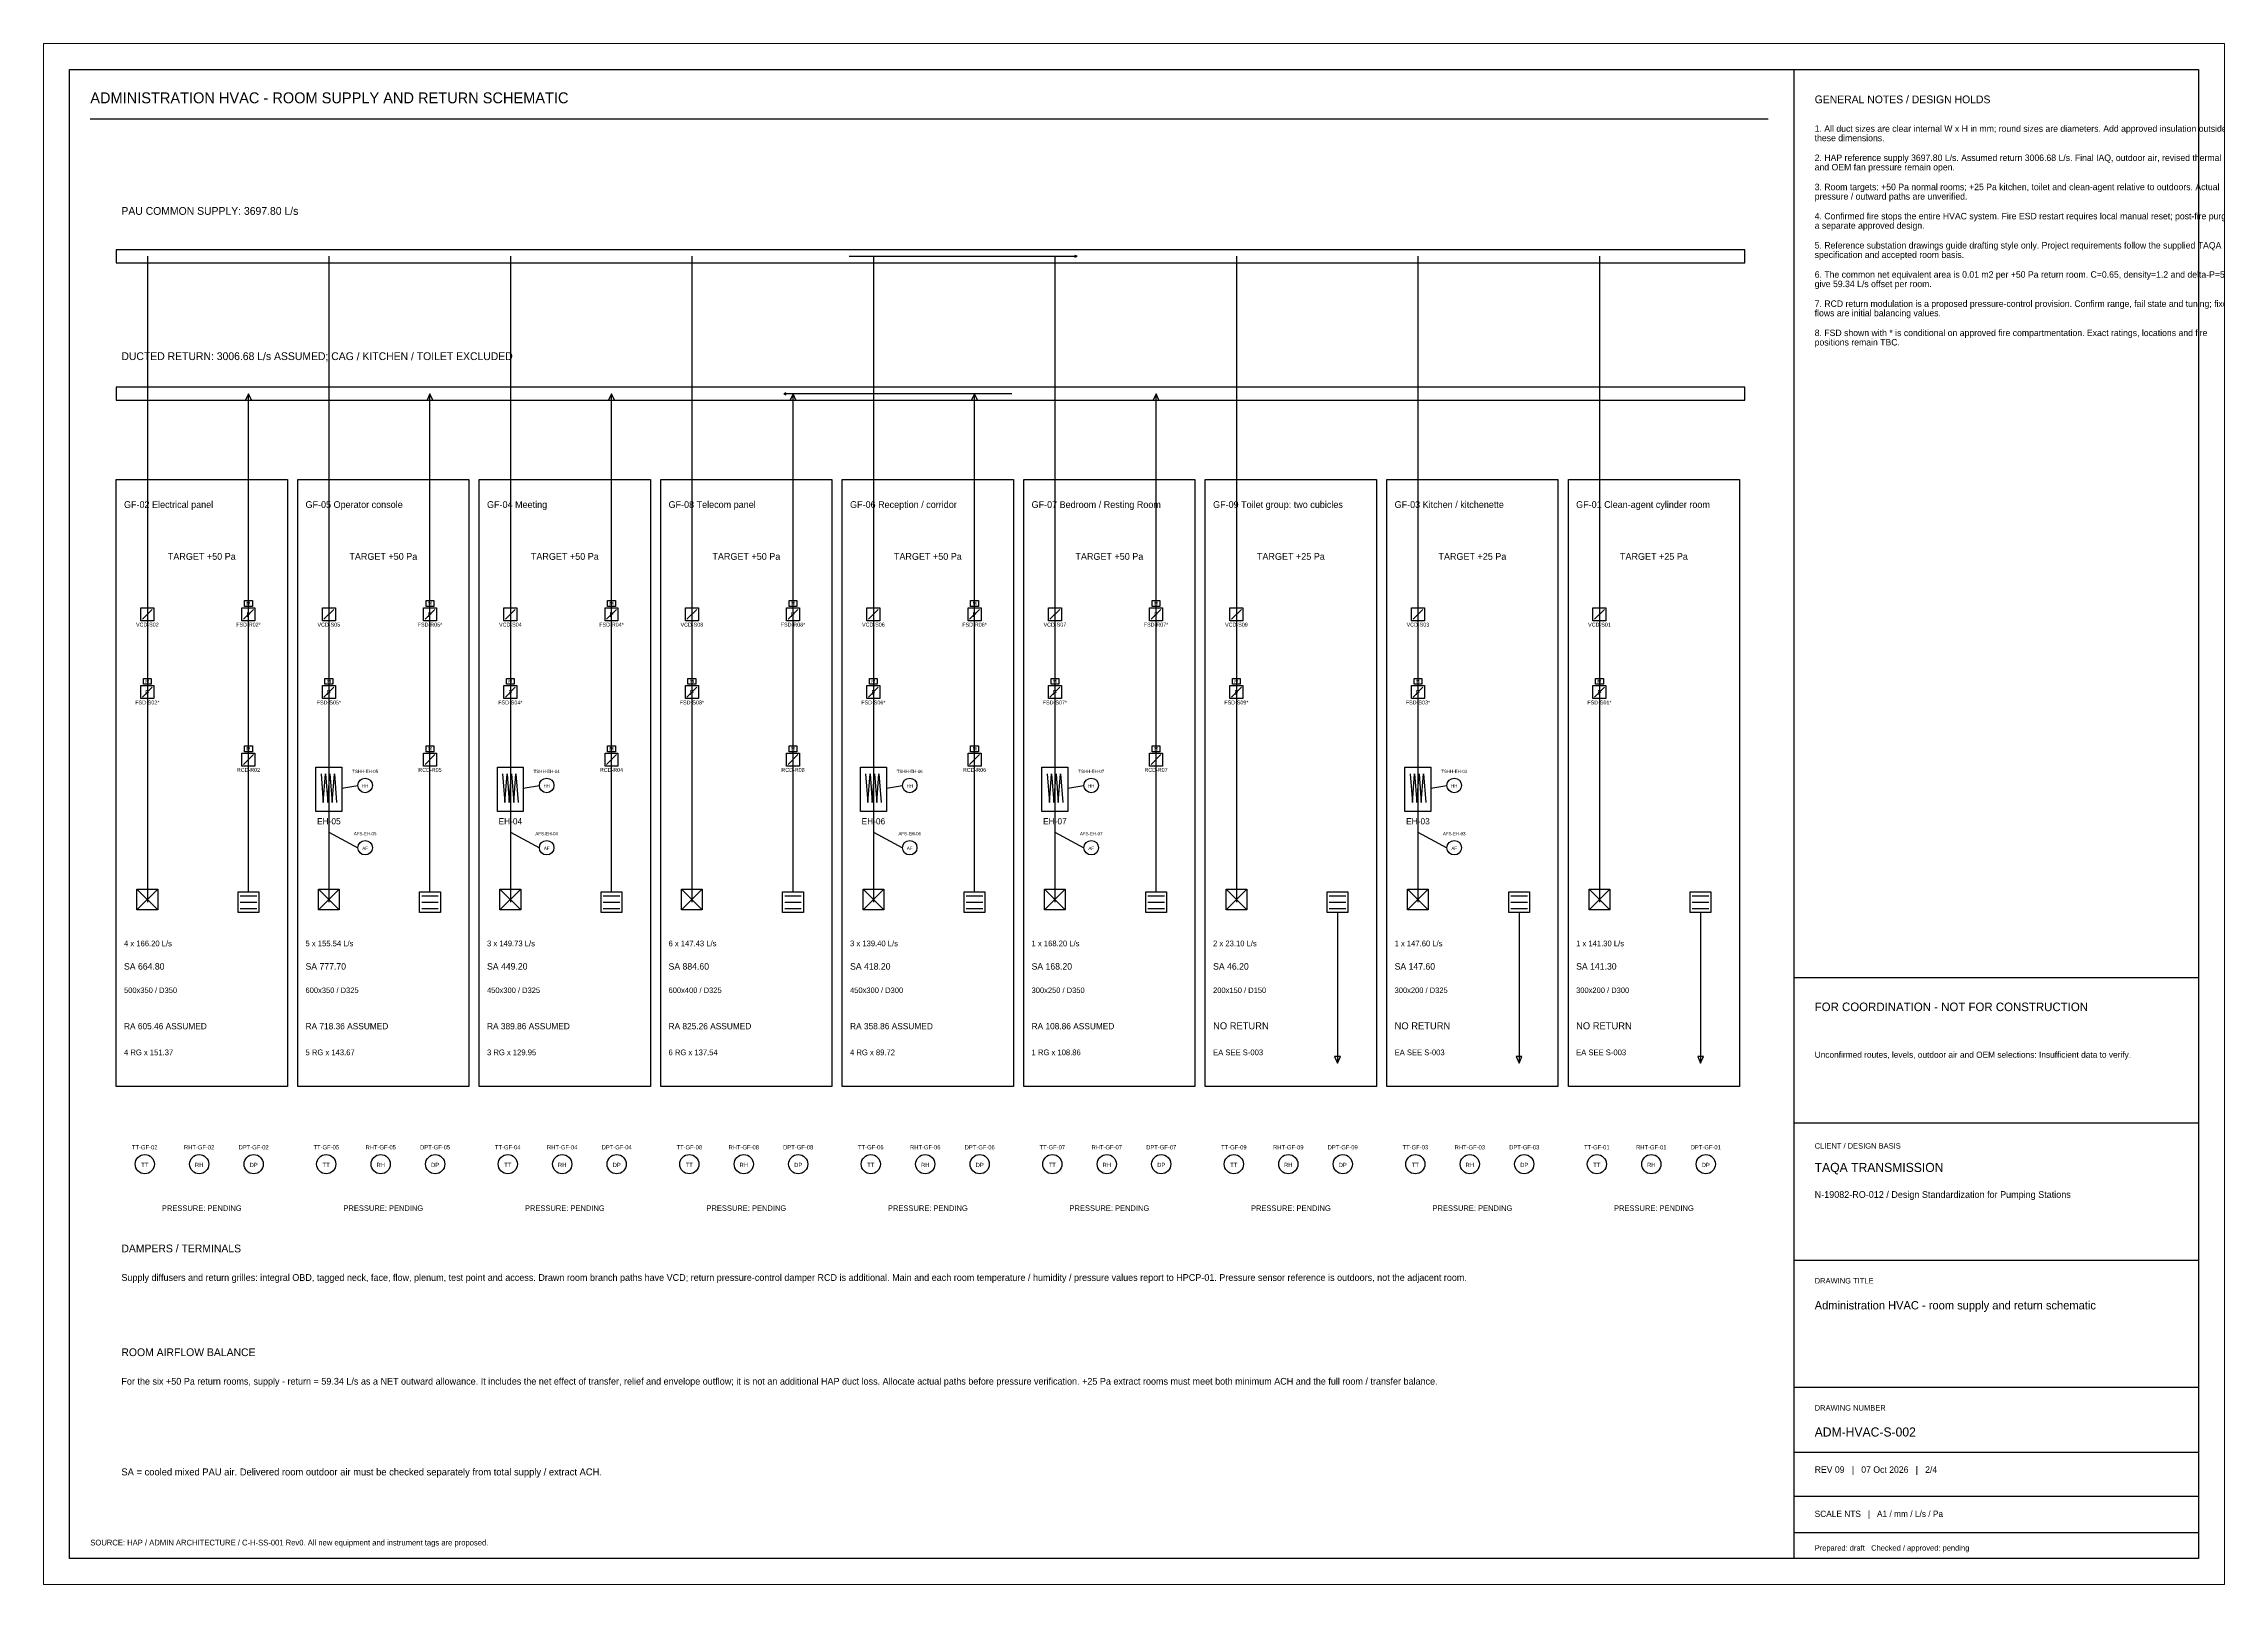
# Paper-space layout 'S02_A1' of a CAD drawing. Header units: millimetres. Extents: x 0 to 841, y 0 to 594.
# The model-space entities are those that its viewports show. They can reach past a viewport. Long polylines and large blocks are cut down to what shows.
import ezdxf
from ezdxf.enums import TextEntityAlignment as Align

# ---------------------------------------------------------------- set-up
doc = ezdxf.new("R2010")
doc.units = ezdxf.units.MM
for name, color, linetype, lineweight, true_color in [('M-DIM', 8, 'CONTINUOUS', 25, 0x5a5d63), ('M-EA', 30, 'CONTINUOUS', 25, 0xb14b15), ('M-INK', 7, 'CONTINUOUS', 25, 0x171c25), ('M-INST', 6, 'CONTINUOUS', 25, 0x764070), ('M-PENDING', 1, 'CONTINUOUS', 25, 0xa23a34), ('M-RA', 3, 'CONTINUOUS', 25, 0x1567bd), ('M-SA', 5, 'CONTINUOUS', 25, 0x239321)]:
    doc.layers.add(name, color=color, linetype=linetype, lineweight=lineweight, true_color=true_color)
doc.layers.add('VIEWPORT', color=8, linetype='Continuous', plot=False)

msp = doc.modelspace()

# ---------------------------------------------------------------- linework, layer by layer
at = {"layer": 'M-DIM'}
for points in [[(928, 426), (994, 426), (994, 192), (928, 192)], [(998, 426), (1064, 426), (1064, 192), (998, 192)], [(1068, 426), (1134, 426), (1134, 192), (1068, 192)], [(1138, 426), (1204, 426), (1204, 192), (1138, 192)], [(1208, 426), (1274, 426), (1274, 192), (1208, 192)], [(1278, 426), (1344, 426), (1344, 192), (1278, 192)], [(1348, 426), (1414, 426), (1414, 192), (1348, 192)], [(1418, 426), (1484, 426), (1484, 192), (1418, 192)], [(1488, 426), (1554, 426), (1554, 192), (1488, 192)]]:
    msp.add_lwpolyline(points, close=True, dxfattribs=at)
at = {"layer": 'M-EA'}
for p, q in [((1007, 312.45), (1007.86, 301.4)), ((1007.86, 301.4), (1008.71, 312.45)), ((1008.71, 312.45), (1009.57, 301.4)), ((1009.57, 301.4), (1010.43, 312.45)), ((1010.43, 312.45), (1011.29, 301.4)), ((1011.29, 301.4), (1012.14, 312.45)), ((1012.14, 312.45), (1013, 301.4)), ((1077, 312.45), (1077.86, 301.4)), ((1077.86, 301.4), (1078.71, 312.45)), ((1078.71, 312.45), (1079.57, 301.4)), ((1079.57, 301.4), (1080.43, 312.45)), ((1080.43, 312.45), (1081.29, 301.4)), ((1081.29, 301.4), (1082.14, 312.45)), ((1082.14, 312.45), (1083, 301.4)), ((1217, 312.45), (1217.86, 301.4)), ((1217.86, 301.4), (1218.71, 312.45)), ((1218.71, 312.45), (1219.57, 301.4)), ((1219.57, 301.4), (1220.43, 312.45)), ((1220.43, 312.45), (1221.29, 301.4)), ((1221.29, 301.4), (1222.14, 312.45)), ((1222.14, 312.45), (1223, 301.4)), ((1287, 312.45), (1287.86, 301.4)), ((1287.86, 301.4), (1288.71, 312.45)), ((1288.71, 312.45), (1289.57, 301.4)), ((1289.57, 301.4), (1290.43, 312.45)), ((1290.43, 312.45), (1291.29, 301.4)), ((1291.29, 301.4), (1292.14, 312.45)), ((1292.14, 312.45), (1293, 301.4)), ((1427, 312.45), (1427.86, 301.4)), ((1427.86, 301.4), (1428.71, 312.45)), ((1428.71, 312.45), (1429.57, 301.4)), ((1429.57, 301.4), (1430.43, 312.45)), ((1430.43, 312.45), (1431.29, 301.4)), ((1431.29, 301.4), (1432.14, 312.45)), ((1432.14, 312.45), (1433, 301.4)), ((1395.8, 265.4), (1402.2, 265.4)), ((1395.8, 263), (1402.2, 263)), ((1465.8, 265.4), (1472.2, 265.4)), ((1465.8, 263), (1472.2, 263)), ((1535.8, 265.4), (1542.2, 265.4)), ((1535.8, 263), (1542.2, 263)), ((1395.8, 260.6), (1402.2, 260.6)), ((1399, 259), (1399, 201)), ((1465.8, 260.6), (1472.2, 260.6)), ((1469, 259), (1469, 201)), ((1535.8, 260.6), (1542.2, 260.6)), ((1539, 259), (1539, 201))]:
    msp.add_line(p, q, dxfattribs=at)
for points in [[(1395, 267), (1403, 267), (1403, 259), (1395, 259)], [(1465, 267), (1473, 267), (1473, 259), (1465, 259)], [(1535, 267), (1543, 267), (1543, 259), (1535, 259)], [(1399, 201), (1400.12, 203.5), (1397.88, 203.5)], [(1469, 201), (1470.12, 203.5), (1467.88, 203.5)], [(1539, 201), (1540.12, 203.5), (1537.88, 203.5)]]:
    msp.add_lwpolyline(points, close=True, dxfattribs=at)
at = {"layer": 'M-INK'}
for p, q in [((1575, 584), (1575, 10)), ((918, 565), (1565, 565)), ((1575, 234), (1731, 234)), ((1575, 178), (1731, 178)), ((1575, 125), (1731, 125)), ((1575, 76), (1731, 76)), ((1575, 51), (1731, 51)), ((1575, 34), (1731, 34)), ((1575, 20), (1731, 20))]:
    msp.add_line(p, q, dxfattribs=at)
msp.add_lwpolyline([(910, 584), (1731, 584), (1731, 10), (910, 10)], close=True, dxfattribs=at)
at = {"layer": 'M-INST'}
for p, q in [((1015, 307), (1021.2, 308)), ((1085, 307), (1091.2, 308)), ((1225, 307), (1231.2, 308)), ((1295, 307), (1301.2, 308)), ((1435, 307), (1441.2, 308)), ((1010, 290), (1021.2, 284)), ((1080, 290), (1091.2, 284)), ((1220, 290), (1231.2, 284)), ((1290, 290), (1301.2, 284)), ((1430, 290), (1441.2, 284))]:
    msp.add_line(p, q, dxfattribs=at)
for centre, radius in [((1024, 308), 2.8), ((1094, 308), 2.8), ((1234, 308), 2.8), ((1304, 308), 2.8), ((1444, 308), 2.8), ((1024, 284), 2.8), ((1094, 284), 2.8), ((1234, 284), 2.8), ((1304, 284), 2.8), ((1444, 284), 2.8), ((939, 162), 3.7), ((960, 162), 3.7), ((981, 162), 3.7), ((1009, 162), 3.7), ((1030, 162), 3.7), ((1051, 162), 3.7), ((1079, 162), 3.7), ((1100, 162), 3.7), ((1121, 162), 3.7), ((1149, 162), 3.7), ((1170, 162), 3.7), ((1191, 162), 3.7), ((1219, 162), 3.7), ((1240, 162), 3.7), ((1261, 162), 3.7), ((1289, 162), 3.7), ((1310, 162), 3.7), ((1331, 162), 3.7), ((1359, 162), 3.7), ((1380, 162), 3.7), ((1401, 162), 3.7), ((1429, 162), 3.7), ((1450, 162), 3.7), ((1471, 162), 3.7), ((1499, 162), 3.7), ((1520, 162), 3.7), ((1541, 162), 3.7)]:
    msp.add_circle(centre, radius, dxfattribs=at)
at = {"layer": 'M-RA'}
for p, q in [((979, 267), (979, 459)), ((1049, 267), (1049, 459)), ((1119, 267), (1119, 459)), ((1273.4, 459), (1185.48, 459)), ((1189, 267), (1189, 459)), ((1259, 267), (1259, 459)), ((1329, 267), (1329, 459)), ((977.1, 372.1), (980.9, 375.9)), ((1047.1, 372.1), (1050.9, 375.9)), ((1117.1, 372.1), (1120.9, 375.9)), ((1187.1, 372.1), (1190.9, 375.9)), ((1257.1, 372.1), (1260.9, 375.9)), ((1327.1, 372.1), (1330.9, 375.9)), ((977.1, 316.1), (980.9, 319.9)), ((1047.1, 316.1), (1050.9, 319.9)), ((1117.1, 316.1), (1120.9, 319.9)), ((1187.1, 316.1), (1190.9, 319.9)), ((1257.1, 316.1), (1260.9, 319.9)), ((1327.1, 316.1), (1330.9, 319.9)), ((975.8, 265.4), (982.2, 265.4)), ((975.8, 263), (982.2, 263)), ((1045.8, 265.4), (1052.2, 265.4)), ((1045.8, 263), (1052.2, 263)), ((1115.8, 265.4), (1122.2, 265.4)), ((1115.8, 263), (1122.2, 263)), ((1185.8, 265.4), (1192.2, 265.4)), ((1185.8, 263), (1192.2, 263)), ((1255.8, 265.4), (1262.2, 265.4)), ((1255.8, 263), (1262.2, 263)), ((1325.8, 265.4), (1332.2, 265.4)), ((1325.8, 263), (1332.2, 263)), ((975.8, 260.6), (982.2, 260.6)), ((1045.8, 260.6), (1052.2, 260.6)), ((1115.8, 260.6), (1122.2, 260.6)), ((1185.8, 260.6), (1192.2, 260.6)), ((1255.8, 260.6), (1262.2, 260.6)), ((1325.8, 260.6), (1332.2, 260.6))]:
    msp.add_line(p, q, dxfattribs=at)
for points in [[(1556, 461.5), (928, 461.5), (928, 456.5), (1556, 456.5)], [(979, 459), (977.88, 456.5), (980.12, 456.5)], [(1049, 459), (1047.88, 456.5), (1050.12, 456.5)], [(1119, 459), (1117.88, 456.5), (1120.12, 456.5)], [(1185.48, 459), (1186.28, 458.64), (1186.28, 459.36)], [(1189, 459), (1187.88, 456.5), (1190.12, 456.5)], [(1259, 459), (1257.88, 456.5), (1260.12, 456.5)], [(1329, 459), (1327.88, 456.5), (1330.12, 456.5)], [(977.5, 379.25), (980.5, 379.25), (980.5, 377), (977.5, 377)], [(1047.5, 379.25), (1050.5, 379.25), (1050.5, 377), (1047.5, 377)], [(1117.5, 379.25), (1120.5, 379.25), (1120.5, 377), (1117.5, 377)], [(1187.5, 379.25), (1190.5, 379.25), (1190.5, 377), (1187.5, 377)], [(1257.5, 379.25), (1260.5, 379.25), (1260.5, 377), (1257.5, 377)], [(1327.5, 379.25), (1330.5, 379.25), (1330.5, 377), (1327.5, 377)], [(976.5, 376.5), (981.5, 376.5), (981.5, 371.5), (976.5, 371.5)], [(1046.5, 376.5), (1051.5, 376.5), (1051.5, 371.5), (1046.5, 371.5)], [(1116.5, 376.5), (1121.5, 376.5), (1121.5, 371.5), (1116.5, 371.5)], [(1186.5, 376.5), (1191.5, 376.5), (1191.5, 371.5), (1186.5, 371.5)], [(1256.5, 376.5), (1261.5, 376.5), (1261.5, 371.5), (1256.5, 371.5)], [(1326.5, 376.5), (1331.5, 376.5), (1331.5, 371.5), (1326.5, 371.5)], [(976.5, 320.5), (981.5, 320.5), (981.5, 315.5), (976.5, 315.5)], [(977.5, 323.25), (980.5, 323.25), (980.5, 321), (977.5, 321)], [(1046.5, 320.5), (1051.5, 320.5), (1051.5, 315.5), (1046.5, 315.5)], [(1047.5, 323.25), (1050.5, 323.25), (1050.5, 321), (1047.5, 321)], [(1116.5, 320.5), (1121.5, 320.5), (1121.5, 315.5), (1116.5, 315.5)], [(1117.5, 323.25), (1120.5, 323.25), (1120.5, 321), (1117.5, 321)], [(1186.5, 320.5), (1191.5, 320.5), (1191.5, 315.5), (1186.5, 315.5)], [(1187.5, 323.25), (1190.5, 323.25), (1190.5, 321), (1187.5, 321)], [(1256.5, 320.5), (1261.5, 320.5), (1261.5, 315.5), (1256.5, 315.5)], [(1257.5, 323.25), (1260.5, 323.25), (1260.5, 321), (1257.5, 321)], [(1326.5, 320.5), (1331.5, 320.5), (1331.5, 315.5), (1326.5, 315.5)], [(1327.5, 323.25), (1330.5, 323.25), (1330.5, 321), (1327.5, 321)], [(975, 267), (983, 267), (983, 259), (975, 259)], [(1045, 267), (1053, 267), (1053, 259), (1045, 259)], [(1115, 267), (1123, 267), (1123, 259), (1115, 259)], [(1185, 267), (1193, 267), (1193, 259), (1185, 259)], [(1255, 267), (1263, 267), (1263, 259), (1255, 259)], [(1325, 267), (1333, 267), (1333, 259), (1325, 259)]]:
    msp.add_lwpolyline(points, close=True, dxfattribs=at)
at = {"layer": 'M-SA'}
for p, q in [((940, 512), (940, 263)), ((1010, 512), (1010, 263)), ((1080, 512), (1080, 263)), ((1150, 512), (1150, 263)), ((1210.6, 512), (1298.52, 512)), ((1220, 512), (1220, 263)), ((1290, 512), (1290, 263)), ((1360, 512), (1360, 263)), ((1430, 512), (1430, 263)), ((1500, 512), (1500, 263)), ((938.1, 372.1), (941.9, 375.9)), ((1008.1, 372.1), (1011.9, 375.9)), ((1078.1, 372.1), (1081.9, 375.9)), ((1148.1, 372.1), (1151.9, 375.9)), ((1218.1, 372.1), (1221.9, 375.9)), ((1288.1, 372.1), (1291.9, 375.9)), ((1358.1, 372.1), (1361.9, 375.9)), ((1428.1, 372.1), (1431.9, 375.9)), ((1498.1, 372.1), (1501.9, 375.9)), ((938.1, 342.1), (941.9, 345.9)), ((1008.1, 342.1), (1011.9, 345.9)), ((1078.1, 342.1), (1081.9, 345.9)), ((1148.1, 342.1), (1151.9, 345.9)), ((1218.1, 342.1), (1221.9, 345.9)), ((1288.1, 342.1), (1291.9, 345.9)), ((1358.1, 342.1), (1361.9, 345.9)), ((1428.1, 342.1), (1431.9, 345.9)), ((1498.1, 342.1), (1501.9, 345.9)), ((936, 268), (944, 260)), ((936, 260), (944, 268)), ((1006, 268), (1014, 260)), ((1006, 260), (1014, 268)), ((1076, 268), (1084, 260)), ((1076, 260), (1084, 268)), ((1146, 268), (1154, 260)), ((1146, 260), (1154, 268)), ((1216, 268), (1224, 260)), ((1216, 260), (1224, 268)), ((1286, 268), (1294, 260)), ((1286, 260), (1294, 268)), ((1356, 268), (1364, 260)), ((1356, 260), (1364, 268)), ((1426, 268), (1434, 260)), ((1426, 260), (1434, 268)), ((1496, 268), (1504, 260)), ((1496, 260), (1504, 268))]:
    msp.add_line(p, q, dxfattribs=at)
for points in [[(928, 509.5), (1556, 509.5), (1556, 514.5), (928, 514.5)], [(1298.52, 512), (1297.72, 512.36), (1297.72, 511.64)], [(937.5, 376.5), (942.5, 376.5), (942.5, 371.5), (937.5, 371.5)], [(1007.5, 376.5), (1012.5, 376.5), (1012.5, 371.5), (1007.5, 371.5)], [(1077.5, 376.5), (1082.5, 376.5), (1082.5, 371.5), (1077.5, 371.5)], [(1147.5, 376.5), (1152.5, 376.5), (1152.5, 371.5), (1147.5, 371.5)], [(1217.5, 376.5), (1222.5, 376.5), (1222.5, 371.5), (1217.5, 371.5)], [(1287.5, 376.5), (1292.5, 376.5), (1292.5, 371.5), (1287.5, 371.5)], [(1357.5, 376.5), (1362.5, 376.5), (1362.5, 371.5), (1357.5, 371.5)], [(1427.5, 376.5), (1432.5, 376.5), (1432.5, 371.5), (1427.5, 371.5)], [(1497.5, 376.5), (1502.5, 376.5), (1502.5, 371.5), (1497.5, 371.5)], [(937.5, 346.5), (942.5, 346.5), (942.5, 341.5), (937.5, 341.5)], [(938.5, 349.25), (941.5, 349.25), (941.5, 347), (938.5, 347)], [(1007.5, 346.5), (1012.5, 346.5), (1012.5, 341.5), (1007.5, 341.5)], [(1008.5, 349.25), (1011.5, 349.25), (1011.5, 347), (1008.5, 347)], [(1077.5, 346.5), (1082.5, 346.5), (1082.5, 341.5), (1077.5, 341.5)], [(1078.5, 349.25), (1081.5, 349.25), (1081.5, 347), (1078.5, 347)], [(1147.5, 346.5), (1152.5, 346.5), (1152.5, 341.5), (1147.5, 341.5)], [(1148.5, 349.25), (1151.5, 349.25), (1151.5, 347), (1148.5, 347)], [(1217.5, 346.5), (1222.5, 346.5), (1222.5, 341.5), (1217.5, 341.5)], [(1218.5, 349.25), (1221.5, 349.25), (1221.5, 347), (1218.5, 347)], [(1287.5, 346.5), (1292.5, 346.5), (1292.5, 341.5), (1287.5, 341.5)], [(1288.5, 349.25), (1291.5, 349.25), (1291.5, 347), (1288.5, 347)], [(1357.5, 346.5), (1362.5, 346.5), (1362.5, 341.5), (1357.5, 341.5)], [(1358.5, 349.25), (1361.5, 349.25), (1361.5, 347), (1358.5, 347)], [(1427.5, 346.5), (1432.5, 346.5), (1432.5, 341.5), (1427.5, 341.5)], [(1428.5, 349.25), (1431.5, 349.25), (1431.5, 347), (1428.5, 347)], [(1497.5, 346.5), (1502.5, 346.5), (1502.5, 341.5), (1497.5, 341.5)], [(1498.5, 349.25), (1501.5, 349.25), (1501.5, 347), (1498.5, 347)], [(1005, 315), (1015, 315), (1015, 298), (1005, 298)], [(1075, 315), (1085, 315), (1085, 298), (1075, 298)], [(1215, 315), (1225, 315), (1225, 298), (1215, 298)], [(1285, 315), (1295, 315), (1295, 298), (1285, 298)], [(1425, 315), (1435, 315), (1435, 298), (1425, 298)], [(936, 268), (944, 268), (944, 260), (936, 260)], [(1006, 268), (1014, 268), (1014, 260), (1006, 260)], [(1076, 268), (1084, 268), (1084, 260), (1076, 260)], [(1146, 268), (1154, 268), (1154, 260), (1146, 260)], [(1216, 268), (1224, 268), (1224, 260), (1216, 260)], [(1286, 268), (1294, 268), (1294, 260), (1286, 260)], [(1356, 268), (1364, 268), (1364, 260), (1356, 260)], [(1426, 268), (1434, 268), (1434, 260), (1426, 260)], [(1496, 268), (1504, 268), (1504, 260), (1496, 260)]]:
    msp.add_lwpolyline(points, close=True, dxfattribs=at)

# ---------------------------------------------------------------- texts
at = {"layer": 'M-DIM'}
for s, height, p in [('CLIENT / DESIGN BASIS', 2.1, (1583, 168)), ('DRAWING TITLE', 2.1, (1583, 116)), ('DRAWING NUMBER', 2.1, (1583, 67)), ('SOURCE: HAP / ADMIN ARCHITECTURE / C-H-SS-001 Rev0. All new equipment and instrument tags are proposed.', 2.2, (918, 15)), ('Prepared: draft   Checked / approved: pending', 2.1, (1583, 13))]:
    msp.add_text(s, height=height, dxfattribs=at).set_placement(p)
at = {"layer": 'M-EA'}
for s, p in [('EH-05', (1010, 293)), ('EH-04', (1080, 293)), ('EH-06', (1220, 293)), ('EH-07', (1290, 293)), ('EH-03', (1430, 293))]:
    msp.add_text(s, height=2.4, dxfattribs=at).set_placement(p, align=Align.CENTER)
for s, height, p in [('NO RETURN', 2.7, (1351, 214)), ('NO RETURN', 2.7, (1421, 214)), ('NO RETURN', 2.7, (1491, 214)), ('EA SEE S-003', 2.2, (1351, 204)), ('EA SEE S-003', 2.2, (1421, 204)), ('EA SEE S-003', 2.2, (1491, 204))]:
    msp.add_text(s, height=height, dxfattribs=at).set_placement(p)
at = {"layer": 'M-INK'}
for s, height, p in [('ADMINISTRATION HVAC - ROOM SUPPLY AND RETURN SCHEMATIC', 4.2, (918, 571)), ('GENERAL NOTES / DESIGN HOLDS', 3, (1583, 571)), ('these dimensions.', 2.5, (1583, 556.38)), ('1. All duct sizes are clear internal W x H in mm; round sizes are diameters. Add approved insulation outside', 2.5, (1583, 560)), ('and OEM fan pressure remain open.', 2.5, (1583, 545.12)), ('2. HAP reference supply 3697.80 L/s. Assumed return 3006.68 L/s. Final IAQ, outdoor air, revised thermal loads', 2.5, (1583, 548.75)), ('3. Room targets: +50 Pa normal rooms; +25 Pa kitchen, toilet and clean-agent relative to outdoors. Actual', 2.5, (1583, 537.5)), ('pressure / outward paths are unverified.', 2.5, (1583, 533.88)), ('4. Confirmed fire stops the entire HVAC system. Fire ESD restart requires local manual reset; post-fire purge is', 2.5, (1583, 526.25)), ('a separate approved design.', 2.5, (1583, 522.62)), ('specification and accepted room basis.', 2.5, (1583, 511.38)), ('5. Reference substation drawings guide drafting style only. Project requirements follow the supplied TAQA', 2.5, (1583, 515)), ('6. The common net equivalent area is 0.01 m2 per +50 Pa return room. C=0.65, density=1.2 and delta-P=50', 2.5, (1583, 503.75)), ('give 59.34 L/s offset per room.', 2.5, (1583, 500.12)), ('flows are initial balancing values.', 2.5, (1583, 488.88)), ('7. RCD return modulation is a proposed pressure-control provision. Confirm range, fail state and tuning; fixed', 2.5, (1583, 492.5)), ('8. FSD shown with * is conditional on approved fire compartmentation. Exact ratings, locations and fire', 2.5, (1583, 481.25)), ('positions remain TBC.', 2.5, (1583, 477.62)), ('GF-02 Electrical panel', 2.6, (931, 415)), ('GF-05 Operator console', 2.6, (1001, 415)), ('GF-04 Meeting', 2.6, (1071, 415)), ('GF-08 Telecom panel', 2.6, (1141, 415)), ('GF-06 Reception / corridor', 2.6, (1211, 415)), ('GF-07 Bedroom / Resting Room', 2.6, (1281, 415)), ('GF-09 Toilet group: two cubicles', 2.6, (1351, 415)), ('GF-03 Kitchen / kitchenette', 2.6, (1421, 415)), ('GF-01 Clean-agent cylinder room', 2.6, (1491, 415)), ('TAQA TRANSMISSION', 3.5, (1583, 159)), ('N-19082-RO-012 / Design Standardization for Pumping Stations', 2.6, (1583, 149)), ('DAMPERS / TERMINALS', 3, (930, 128)), ('Supply diffusers and return grilles: integral OBD, tagged neck, face, flow, plenum, test point and access. Drawn room branch paths have VCD; return pressure-control damper RCD is additional. Main and each room temperature / humidity / pressure values report to HPCP-01. Pressure sensor reference is outdoors, not the adjacent room.', 2.6, (930, 117)), ('Administration HVAC - room supply and return schematic', 3.2, (1583, 106)), ('ROOM AIRFLOW BALANCE', 3, (930, 88)), ('For the six +50 Pa return rooms, supply - return = 59.34 L/s as a NET outward allowance. It includes the net effect of transfer, relief and envelope outflow; it is not an additional HAP duct loss. Allocate actual paths before pressure verification. +25 Pa extract rooms must meet both minimum ACH and the full room / transfer balance.', 2.6, (930, 77)), ('ADM-HVAC-S-002', 3.5, (1583, 57)), ('REV 09   |   07 Oct 2026   |   2/4', 2.5, (1583, 43)), ('SCALE NTS   |   A1 / mm / L/s / Pa', 2.4, (1583, 26))]:
    msp.add_text(s, height=height, dxfattribs=at).set_placement(p)
at = {"layer": 'M-INST'}
for s, height, p in [('TARGET +50 Pa', 2.6, (961, 395)), ('TARGET +50 Pa', 2.6, (1031, 395)), ('TARGET +50 Pa', 2.6, (1101, 395)), ('TARGET +50 Pa', 2.6, (1171, 395)), ('TARGET +50 Pa', 2.6, (1241, 395)), ('TARGET +50 Pa', 2.6, (1311, 395)), ('TARGET +25 Pa', 2.6, (1381, 395)), ('TARGET +25 Pa', 2.6, (1451, 395)), ('TARGET +25 Pa', 2.6, (1521, 395)), ('TSHH-EH-05', 1.232, (1024, 312.8)), ('TSHH-EH-04', 1.232, (1094, 312.8)), ('TSHH-EH-06', 1.232, (1234, 312.8)), ('TSHH-EH-07', 1.232, (1304, 312.8)), ('TSHH-EH-03', 1.232, (1444, 312.8)), ('HH', 1.232, (1024, 307.16)), ('HH', 1.232, (1094, 307.16)), ('HH', 1.232, (1234, 307.16)), ('HH', 1.232, (1304, 307.16)), ('HH', 1.232, (1444, 307.16)), ('AFS-EH-05', 1.232, (1024, 288.8)), ('AFS-EH-04', 1.232, (1094, 288.8)), ('AFS-EH-06', 1.232, (1234, 288.8)), ('AFS-EH-07', 1.232, (1304, 288.8)), ('AFS-EH-03', 1.232, (1444, 288.8)), ('AF', 1.232, (1024, 283.16)), ('AF', 1.232, (1094, 283.16)), ('AF', 1.232, (1234, 283.16)), ('AF', 1.232, (1304, 283.16)), ('AF', 1.232, (1444, 283.16)), ('TT-GF-02', 1.628, (939, 167.7)), ('RHT-GF-02', 1.628, (960, 167.7)), ('DPT-GF-02', 1.628, (981, 167.7)), ('TT-GF-05', 1.628, (1009, 167.7)), ('RHT-GF-05', 1.628, (1030, 167.7)), ('DPT-GF-05', 1.628, (1051, 167.7)), ('TT-GF-04', 1.628, (1079, 167.7)), ('RHT-GF-04', 1.628, (1100, 167.7)), ('DPT-GF-04', 1.628, (1121, 167.7)), ('TT-GF-08', 1.628, (1149, 167.7)), ('RHT-GF-08', 1.628, (1170, 167.7)), ('DPT-GF-08', 1.628, (1191, 167.7)), ('TT-GF-06', 1.628, (1219, 167.7)), ('RHT-GF-06', 1.628, (1240, 167.7)), ('DPT-GF-06', 1.628, (1261, 167.7)), ('TT-GF-07', 1.628, (1289, 167.7)), ('RHT-GF-07', 1.628, (1310, 167.7)), ('DPT-GF-07', 1.628, (1331, 167.7)), ('TT-GF-09', 1.628, (1359, 167.7)), ('RHT-GF-09', 1.628, (1380, 167.7)), ('DPT-GF-09', 1.628, (1401, 167.7)), ('TT-GF-03', 1.628, (1429, 167.7)), ('RHT-GF-03', 1.628, (1450, 167.7)), ('DPT-GF-03', 1.628, (1471, 167.7)), ('TT-GF-01', 1.628, (1499, 167.7)), ('RHT-GF-01', 1.628, (1520, 167.7)), ('DPT-GF-01', 1.628, (1541, 167.7)), ('TT', 1.628, (939, 160.89)), ('RH', 1.628, (960, 160.89)), ('DP', 1.628, (981, 160.89)), ('TT', 1.628, (1009, 160.89)), ('RH', 1.628, (1030, 160.89)), ('DP', 1.628, (1051, 160.89)), ('TT', 1.628, (1079, 160.89)), ('RH', 1.628, (1100, 160.89)), ('DP', 1.628, (1121, 160.89)), ('TT', 1.628, (1149, 160.89)), ('RH', 1.628, (1170, 160.89)), ('DP', 1.628, (1191, 160.89)), ('TT', 1.628, (1219, 160.89)), ('RH', 1.628, (1240, 160.89)), ('DP', 1.628, (1261, 160.89)), ('TT', 1.628, (1289, 160.89)), ('RH', 1.628, (1310, 160.89)), ('DP', 1.628, (1331, 160.89)), ('TT', 1.628, (1359, 160.89)), ('RH', 1.628, (1380, 160.89)), ('DP', 1.628, (1401, 160.89)), ('TT', 1.628, (1429, 160.89)), ('RH', 1.628, (1450, 160.89)), ('DP', 1.628, (1471, 160.89)), ('TT', 1.628, (1499, 160.89)), ('RH', 1.628, (1520, 160.89)), ('DP', 1.628, (1541, 160.89)), ('PRESSURE: PENDING', 2.1, (961, 144)), ('PRESSURE: PENDING', 2.1, (1031, 144)), ('PRESSURE: PENDING', 2.1, (1101, 144)), ('PRESSURE: PENDING', 2.1, (1171, 144)), ('PRESSURE: PENDING', 2.1, (1241, 144)), ('PRESSURE: PENDING', 2.1, (1311, 144)), ('PRESSURE: PENDING', 2.1, (1381, 144)), ('PRESSURE: PENDING', 2.1, (1451, 144)), ('PRESSURE: PENDING', 2.1, (1521, 144))]:
    msp.add_text(s, height=height, dxfattribs=at).set_placement(p, align=Align.CENTER)
at = {"layer": 'M-PENDING'}
for p in [(979, 372.9), (1049, 372.9), (1119, 372.9), (1189, 372.9), (1259, 372.9), (1329, 372.9), (940, 342.9), (1010, 342.9), (1080, 342.9), (1150, 342.9), (1220, 342.9), (1290, 342.9), (1360, 342.9), (1430, 342.9), (1500, 342.9)]:
    msp.add_text('F', height=1.9, dxfattribs=at).set_placement(p, align=Align.CENTER)
for s, height, p in [('FOR COORDINATION - NOT FOR CONSTRUCTION', 3.3, (1583, 221)), ('Unconfirmed routes, levels, outdoor air and OEM selections: Insufficient data to verify.', 2.4, (1583, 203)), ('SA = cooled mixed PAU air. Delivered room outdoor air must be checked separately from total supply / extract ACH.', 2.7, (930, 42))]:
    msp.add_text(s, height=height, dxfattribs=at).set_placement(p)
at = {"layer": 'M-RA'}
for s, height, p in [('DUCTED RETURN: 3006.68 L/s ASSUMED; CAG / KITCHEN / TOILET EXCLUDED', 3, (930, 472)), ('RA 605.46 ASSUMED', 2.4, (931, 214)), ('RA 718.36 ASSUMED', 2.4, (1001, 214)), ('RA 389.86 ASSUMED', 2.4, (1071, 214)), ('RA 825.26 ASSUMED', 2.4, (1141, 214)), ('RA 358.86 ASSUMED', 2.4, (1211, 214)), ('RA 108.86 ASSUMED', 2.4, (1281, 214)), ('4 RG x 151.37', 2.2, (931, 204)), ('5 RG x 143.67', 2.2, (1001, 204)), ('3 RG x 129.95', 2.2, (1071, 204)), ('6 RG x 137.54', 2.2, (1141, 204)), ('4 RG x 89.72', 2.2, (1211, 204)), ('1 RG x 108.86', 2.2, (1281, 204))]:
    msp.add_text(s, height=height, dxfattribs=at).set_placement(p)
for s, height, p in [('M', 1.4, (979, 377.45)), ('M', 1.4, (1049, 377.45)), ('M', 1.4, (1119, 377.45)), ('M', 1.4, (1189, 377.45)), ('M', 1.4, (1259, 377.45)), ('M', 1.4, (1329, 377.45)), ('FSD-R02*', 1.5, (979, 369.25)), ('FSD-R05*', 1.5, (1049, 369.25)), ('FSD-R04*', 1.5, (1119, 369.25)), ('FSD-R08*', 1.5, (1189, 369.25)), ('FSD-R06*', 1.5, (1259, 369.25)), ('FSD-R07*', 1.5, (1329, 369.25)), ('M', 1.4, (979, 321.45)), ('M', 1.4, (1049, 321.45)), ('M', 1.4, (1119, 321.45)), ('M', 1.4, (1189, 321.45)), ('M', 1.4, (1259, 321.45)), ('M', 1.4, (1329, 321.45)), ('RCD-R02', 1.5, (979, 313.25)), ('RCD-R05', 1.5, (1049, 313.25)), ('RCD-R04', 1.5, (1119, 313.25)), ('RCD-R08', 1.5, (1189, 313.25)), ('RCD-R06', 1.5, (1259, 313.25)), ('RCD-R07', 1.5, (1329, 313.25))]:
    msp.add_text(s, height=height, dxfattribs=at).set_placement(p, align=Align.CENTER)
at = {"layer": 'M-SA'}
for s, height, p in [('PAU COMMON SUPPLY: 3697.80 L/s', 3, (930, 528)), ('4 x 166.20 L/s', 2.2, (931, 246)), ('5 x 155.54 L/s', 2.2, (1001, 246)), ('3 x 149.73 L/s', 2.2, (1071, 246)), ('6 x 147.43 L/s', 2.2, (1141, 246)), ('3 x 139.40 L/s', 2.2, (1211, 246)), ('1 x 168.20 L/s', 2.2, (1281, 246)), ('2 x 23.10 L/s', 2.2, (1351, 246)), ('1 x 147.60 L/s', 2.2, (1421, 246)), ('1 x 141.30 L/s', 2.2, (1491, 246)), ('SA 664.80', 2.5, (931, 237)), ('SA 777.70', 2.5, (1001, 237)), ('SA 449.20', 2.5, (1071, 237)), ('SA 884.60', 2.5, (1141, 237)), ('SA 418.20', 2.5, (1211, 237)), ('SA 168.20', 2.5, (1281, 237)), ('SA 46.20', 2.5, (1351, 237)), ('SA 147.60', 2.5, (1421, 237)), ('SA 141.30', 2.5, (1491, 237)), ('500x350 / D350', 2.1, (931, 228)), ('600x350 / D325', 2.1, (1001, 228)), ('450x300 / D325', 2.1, (1071, 228)), ('600x400 / D325', 2.1, (1141, 228)), ('450x300 / D300', 2.1, (1211, 228)), ('300x250 / D350', 2.1, (1281, 228)), ('200x150 / D150', 2.1, (1351, 228)), ('300x200 / D325', 2.1, (1421, 228)), ('300x200 / D300', 2.1, (1491, 228))]:
    msp.add_text(s, height=height, dxfattribs=at).set_placement(p)
for s, height, p in [('VCD-S02', 1.5, (940, 369.25)), ('VCD-S05', 1.5, (1010, 369.25)), ('VCD-S04', 1.5, (1080, 369.25)), ('VCD-S08', 1.5, (1150, 369.25)), ('VCD-S06', 1.5, (1220, 369.25)), ('VCD-S07', 1.5, (1290, 369.25)), ('VCD-S09', 1.5, (1360, 369.25)), ('VCD-S03', 1.5, (1430, 369.25)), ('VCD-S01', 1.5, (1500, 369.25)), ('M', 1.4, (940, 347.45)), ('M', 1.4, (1010, 347.45)), ('M', 1.4, (1080, 347.45)), ('M', 1.4, (1150, 347.45)), ('M', 1.4, (1220, 347.45)), ('M', 1.4, (1290, 347.45)), ('M', 1.4, (1360, 347.45)), ('M', 1.4, (1430, 347.45)), ('M', 1.4, (1500, 347.45)), ('FSD-S02*', 1.5, (940, 339.25)), ('FSD-S05*', 1.5, (1010, 339.25)), ('FSD-S04*', 1.5, (1080, 339.25)), ('FSD-S08*', 1.5, (1150, 339.25)), ('FSD-S06*', 1.5, (1220, 339.25)), ('FSD-S07*', 1.5, (1290, 339.25)), ('FSD-S09*', 1.5, (1360, 339.25)), ('FSD-S03*', 1.5, (1430, 339.25)), ('FSD-S01*', 1.5, (1500, 339.25))]:
    msp.add_text(s, height=height, dxfattribs=at).set_placement(p, align=Align.CENTER)

psp = doc.layouts.new('S02_A1')

# ---------------------------------------------------------------- viewports
at = {"layer": 'VIEWPORT'}
psp.add_viewport(center=(420.5, 297), size=(841, 594), view_center_point=(1320.5, 297), view_height=594, dxfattribs=at)

doc.saveas('drawing.dxf')
